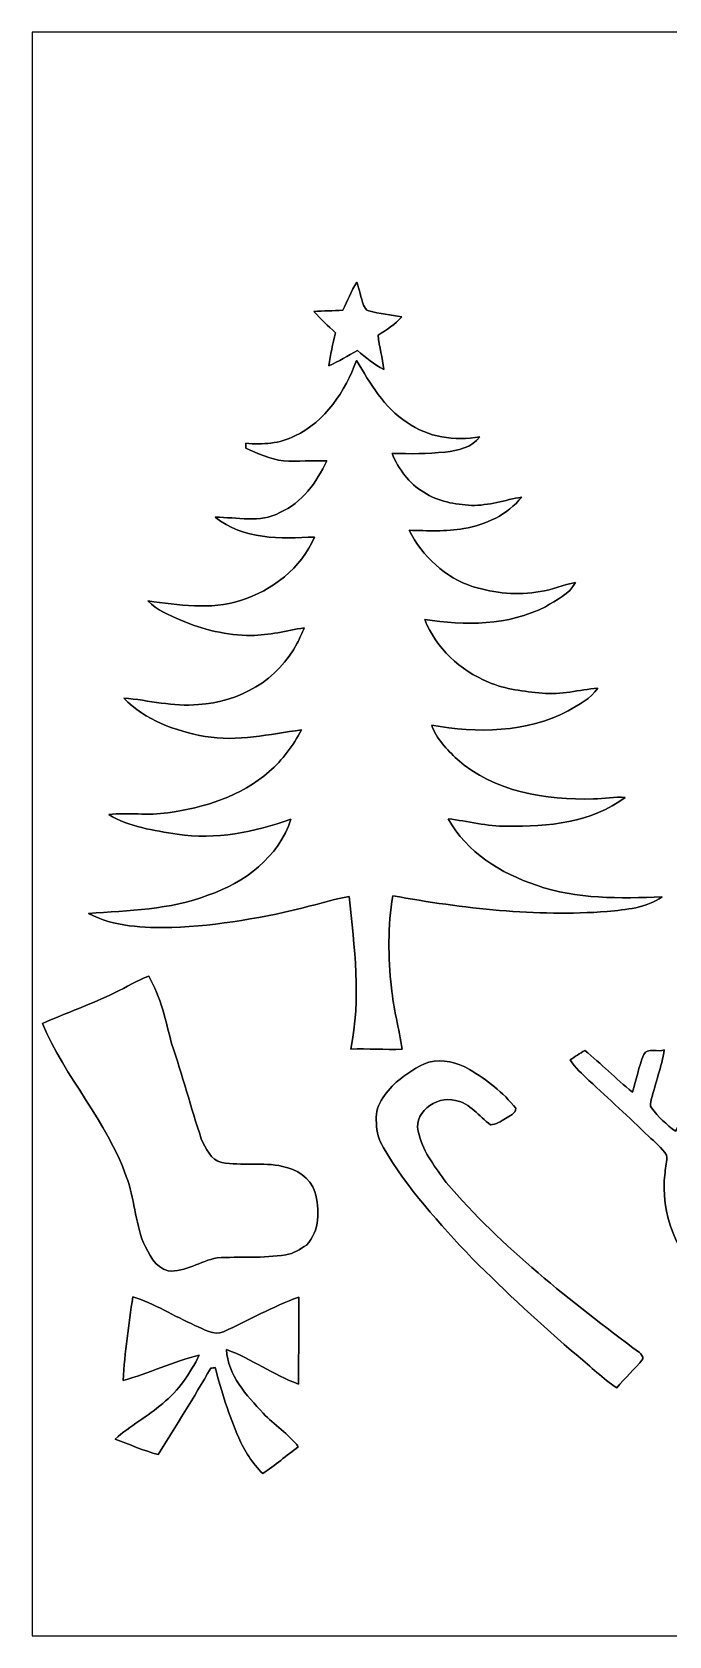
# Model space of a CAD drawing. Header units: centimetres. Extents: x -16.8 to 16.8, y -16.7 to 16.7.
# Drawn here: x -16.77 to -3.53, y -16.67 to 16.67 of the extents above; entities that cross this region are included whole.
import ezdxf

# ---------------------------------------------------------------- set-up
doc = ezdxf.new("R2010")
doc.units = ezdxf.units.CM
doc.header["$MEASUREMENT"] = 0
doc.layers.add('Layer 1', color=7, linetype='Continuous')

msp = doc.modelspace()

# ---------------------------------------------------------------- linework, layer by layer
at = {"layer": 'Layer 1', "color": 7}
for points, knots in [([(-16.77458, 16.66875), (-16.77458, 16.66875), (16.77458, 16.66875), (16.77458, 16.66875), (16.77458, 16.66875), (16.77458, 16.66875), (16.77458, -16.66875), (16.77458, -16.66875), (16.77458, -16.66875), (16.77458, -16.66875), (-16.77458, -16.66875), (-16.77458, -16.66875), (-16.77458, -16.66875), (-16.77458, -16.66875), (-16.77458, 16.66875), (-16.77458, 16.66875), (-16.77458, 16.66875), (-16.77458, 16.66875), (-16.77458, 16.66875), (-16.77458, 16.66875)], [0, 0, 0, 0, 0.16666667, 0.16666667, 0.16666667, 0.16666667, 0.33333333, 0.33333333, 0.33333333, 0.33333333, 0.5, 0.5, 0.5, 0.5, 0.66666667, 0.66666667, 0.66666667, 0.66666667, 1, 1, 1, 1]), ([(-10.0203, 11.46951), (-10.13848, 11.28607), (-10.21574, 11.0811), (-10.3124, 10.88602), (-10.3124, 10.88602), (-10.51348, 10.87931), (-10.71457, 10.87085), (-10.9153, 10.86062), (-10.9153, 10.86062), (-10.7756, 10.70257), (-10.61826, 10.56181), (-10.46586, 10.41647), (-10.46586, 10.41647), (-10.51948, 10.18999), (-10.57134, 9.9628), (-10.60344, 9.73208), (-10.60344, 9.73208), (-10.39742, 9.82274), (-10.20692, 9.94269), (-10.00831, 10.04782), (-10.00831, 10.04782), (-9.83262, 9.90917), (-9.66505, 9.75254), (-9.45903, 9.65835), (-9.45903, 9.65835), (-9.48408, 9.89647), (-9.5564, 10.12684), (-9.57933, 10.36567), (-9.57933, 10.36567), (-9.40506, 10.47926), (-9.21949, 10.58721), (-9.0865, 10.7509), (-9.0865, 10.7509), (-9.31545, 10.79006), (-9.54723, 10.81652), (-9.77265, 10.87402), (-9.77265, 10.87402), (-9.83121, 10.88637), (-9.86296, 10.94352), (-9.8806, 10.99538), (-9.8806, 10.99538), (-9.93387, 11.15131), (-9.96879, 11.31288), (-10.0203, 11.46951), (-10.0203, 11.46951), (-10.0203, 11.46951), (-10.0203, 11.46951), (-10.0203, 11.46951)], [0, 0, 0, 0, 0.07692308, 0.07692308, 0.07692308, 0.07692308, 0.15384615, 0.15384615, 0.15384615, 0.15384615, 0.23076923, 0.23076923, 0.23076923, 0.23076923, 0.30769231, 0.30769231, 0.30769231, 0.30769231, 0.38461538, 0.38461538, 0.38461538, 0.38461538, 0.46153846, 0.46153846, 0.46153846, 0.46153846, 0.53846154, 0.53846154, 0.53846154, 0.53846154, 0.61538462, 0.61538462, 0.61538462, 0.61538462, 0.69230769, 0.69230769, 0.69230769, 0.69230769, 0.76923077, 0.76923077, 0.76923077, 0.76923077, 0.84615385, 0.84615385, 0.84615385, 0.84615385, 1, 1, 1, 1]), ([(-10.0263, 9.84074), (-10.2683, 9.20186), (-10.67188, 8.57567), (-11.30759, 8.27476), (-11.30759, 8.27476), (-11.62121, 8.11459), (-11.98386, 8.09025), (-12.32923, 8.12165), (-12.32923, 8.12165), (-12.32958, 8.09696), (-12.33064, 8.04757), (-12.33135, 8.02287), (-12.33135, 8.02287), (-12.08017, 7.90928), (-11.82582, 7.78686), (-11.54783, 7.75794), (-11.54783, 7.75794), (-11.24656, 7.73359), (-10.94458, 7.77169), (-10.64331, 7.7537), (-10.64331, 7.7537), (-10.85779, 7.31449), (-11.15871, 6.88305), (-11.62156, 6.68161), (-11.62156, 6.68161), (-12.03713, 6.45442), (-12.51585, 6.58671), (-12.96423, 6.5853), (-12.96423, 6.5853), (-12.38885, 6.11223), (-11.60074, 6.13798), (-10.90048, 6.17291), (-10.90048, 6.17291), (-11.17212, 5.52309), (-11.77749, 5.05989), (-12.43894, 4.85493), (-12.43894, 4.85493), (-13.06442, 4.6482), (-13.72764, 4.76709), (-14.36511, 4.84364), (-14.36511, 4.84364), (-14.17673, 4.6542), (-13.92343, 4.55366), (-13.68425, 4.44571), (-13.68425, 4.44571), (-13.22423, 4.2418), (-12.72293, 4.13314), (-12.21987, 4.12433), (-12.21987, 4.12433), (-11.84593, 4.13173), (-11.48221, 4.22381), (-11.11603, 4.28696), (-11.11603, 4.28696), (-11.16013, 4.17795), (-11.20634, 4.06894), (-11.26349, 3.96558), (-11.26349, 3.96558), (-11.64202, 3.20358), (-12.48093, 2.7365), (-13.3163, 2.69205), (-13.3163, 2.69205), (-13.83736, 2.63666), (-14.34818, 2.78165), (-14.86394, 2.82575), (-14.86394, 2.82575), (-14.42614, 2.35903), (-13.79079, 2.14066), (-13.1766, 2.02777), (-13.1766, 2.02777), (-12.50562, 1.91241), (-11.83569, 2.07574), (-11.17283, 2.16394), (-11.17283, 2.16394), (-11.34498, 1.83938), (-11.56335, 1.53564), (-11.84522, 1.29787), (-11.84522, 1.29787), (-12.42695, 0.78176), (-13.19742, 0.5461), (-13.95377, 0.44203), (-13.95377, 0.44203), (-14.36017, 0.37853), (-14.77222, 0.44873), (-15.17932, 0.40569), (-15.17932, 0.40569), (-14.75458, 0.14217), (-14.24305, 0.07549), (-13.75763, -0.00282), (-13.75763, -0.00282), (-12.95576, -0.12876), (-12.14438, 0.03704), (-11.39014, 0.30798), (-11.39014, 0.30798), (-11.64237, -0.48048), (-12.35886, -1.01494), (-13.11734, -1.27247), (-13.11734, -1.27247), (-13.90862, -1.57656), (-14.76587, -1.59138), (-15.59983, -1.65171), (-15.59983, -1.65171), (-15.07455, -1.93569), (-14.45331, -1.94769), (-13.86981, -1.94451), (-13.86981, -1.94451), (-12.89685, -1.90535), (-11.932, -1.73919), (-10.99009, -1.49578), (-10.99009, -1.49578), (-10.72021, -1.43016), (-10.45492, -1.34444), (-10.18117, -1.29822), (-10.18117, -1.29822), (-10.07039, -2.34774), (-9.92681, -3.42583), (-10.1473, -4.47111), (-10.1473, -4.47111), (-9.79099, -4.46017), (-9.43434, -4.48451), (-9.07803, -4.47534), (-9.07803, -4.47534), (-9.14329, -4.04671), (-9.25865, -3.62691), (-9.30028, -3.19476), (-9.30028, -3.19476), (-9.37472, -2.55976), (-9.37507, -1.91523), (-9.27488, -1.28341), (-9.27488, -1.28341), (-7.80521, -1.54869), (-6.30802, -1.71803), (-4.81365, -1.61184), (-4.81365, -1.61184), (-4.42207, -1.56457), (-4.0005, -1.54728), (-3.66959, -1.30351), (-3.66959, -1.30351), (-4.54695, -1.34408), (-5.44689, -1.35678), (-6.28791, -1.06574), (-6.28791, -1.06574), (-7.02239, -0.82233), (-7.73748, -0.37924), (-8.11883, 0.31538), (-8.11883, 0.31538), (-7.71137, 0.26811), (-7.31132, 0.15416), (-6.89751, 0.16157), (-6.89751, 0.16157), (-6.05508, 0.14993), (-5.13256, 0.23636), (-4.43865, 0.762), (-4.43865, 0.762), (-4.65914, 0.78493), (-4.8768, 0.72566), (-5.09729, 0.72954), (-5.09729, 0.72954), (-6.09141, 0.69603), (-7.16351, 0.87912), (-7.93538, 1.55363), (-7.93538, 1.55363), (-8.14458, 1.7586), (-8.36965, 1.97661), (-8.4642, 2.26166), (-8.4642, 2.26166), (-7.52016, 2.09409), (-6.49252, 2.10044), (-5.62786, 2.56081), (-5.62786, 2.56081), (-5.40879, 2.69381), (-5.15161, 2.80705), (-5.01121, 3.03283), (-5.01121, 3.03283), (-5.39715, 2.99932), (-5.77815, 2.88184), (-6.16761, 2.9277), (-6.16761, 2.9277), (-6.54509, 2.96545), (-6.93349, 3.00284), (-7.28416, 3.15842), (-7.28416, 3.15842), (-7.87435, 3.39619), (-8.37389, 3.86221), (-8.60989, 4.45841), (-8.60989, 4.45841), (-7.77275, 4.32611), (-6.86929, 4.32682), (-6.09918, 4.72511), (-6.09918, 4.72511), (-5.87058, 4.86057), (-5.60493, 4.98193), (-5.47405, 5.22817), (-5.47405, 5.22817), (-5.72311, 5.18089), (-5.95665, 5.07259), (-6.20924, 5.04014), (-6.20924, 5.04014), (-6.67138, 4.953), (-7.15222, 5.00521), (-7.59989, 5.14032), (-7.59989, 5.14032), (-8.18339, 5.328), (-8.65505, 5.77215), (-8.93163, 6.31225), (-8.93163, 6.31225), (-8.55274, 6.30661), (-8.16892, 6.28121), (-7.79357, 6.35071), (-7.79357, 6.35071), (-7.3346, 6.42056), (-6.89081, 6.64139), (-6.5913, 7.00158), (-6.5913, 7.00158), (-6.93984, 6.94584), (-7.27886, 6.82131), (-7.63623, 6.83119), (-7.63623, 6.83119), (-7.98019, 6.84812), (-8.33684, 6.90986), (-8.6293, 7.10247), (-8.6293, 7.10247), (-8.93586, 7.28557), (-9.15388, 7.58543), (-9.28864, 7.91175), (-9.28864, 7.91175), (-8.91928, 7.8994), (-8.54992, 7.90257), (-8.18198, 7.93997), (-8.18198, 7.93997), (-7.92021, 7.97419), (-7.6267, 8.02499), (-7.46513, 8.25641), (-7.46513, 8.25641), (-7.9823, 8.16292), (-8.54428, 8.24371), (-8.97643, 8.55592), (-8.97643, 8.55592), (-9.45656, 8.86037), (-9.74161, 9.3666), (-10.0263, 9.84074), (-10.0263, 9.84074), (-10.0263, 9.84074), (-10.0263, 9.84074), (-10.0263, 9.84074)], [0, 0, 0, 0, 0.01612903, 0.01612903, 0.01612903, 0.01612903, 0.03225806, 0.03225806, 0.03225806, 0.03225806, 0.0483871, 0.0483871, 0.0483871, 0.0483871, 0.06451613, 0.06451613, 0.06451613, 0.06451613, 0.08064516, 0.08064516, 0.08064516, 0.08064516, 0.09677419, 0.09677419, 0.09677419, 0.09677419, 0.11290323, 0.11290323, 0.11290323, 0.11290323, 0.12903226, 0.12903226, 0.12903226, 0.12903226, 0.14516129, 0.14516129, 0.14516129, 0.14516129, 0.16129032, 0.16129032, 0.16129032, 0.16129032, 0.17741935, 0.17741935, 0.17741935, 0.17741935, 0.19354839, 0.19354839, 0.19354839, 0.19354839, 0.20967742, 0.20967742, 0.20967742, 0.20967742, 0.22580645, 0.22580645, 0.22580645, 0.22580645, 0.24193548, 0.24193548, 0.24193548, 0.24193548, 0.25806452, 0.25806452, 0.25806452, 0.25806452, 0.27419355, 0.27419355, 0.27419355, 0.27419355, 0.29032258, 0.29032258, 0.29032258, 0.29032258, 0.30645161, 0.30645161, 0.30645161, 0.30645161, 0.32258065, 0.32258065, 0.32258065, 0.32258065, 0.33870968, 0.33870968, 0.33870968, 0.33870968, 0.35483871, 0.35483871, 0.35483871, 0.35483871, 0.37096774, 0.37096774, 0.37096774, 0.37096774, 0.38709677, 0.38709677, 0.38709677, 0.38709677, 0.40322581, 0.40322581, 0.40322581, 0.40322581, 0.41935484, 0.41935484, 0.41935484, 0.41935484, 0.43548387, 0.43548387, 0.43548387, 0.43548387, 0.4516129, 0.4516129, 0.4516129, 0.4516129, 0.46774194, 0.46774194, 0.46774194, 0.46774194, 0.48387097, 0.48387097, 0.48387097, 0.48387097, 0.5, 0.5, 0.5, 0.5, 0.51612903, 0.51612903, 0.51612903, 0.51612903, 0.53225806, 0.53225806, 0.53225806, 0.53225806, 0.5483871, 0.5483871, 0.5483871, 0.5483871, 0.56451613, 0.56451613, 0.56451613, 0.56451613, 0.58064516, 0.58064516, 0.58064516, 0.58064516, 0.59677419, 0.59677419, 0.59677419, 0.59677419, 0.61290323, 0.61290323, 0.61290323, 0.61290323, 0.62903226, 0.62903226, 0.62903226, 0.62903226, 0.64516129, 0.64516129, 0.64516129, 0.64516129, 0.66129032, 0.66129032, 0.66129032, 0.66129032, 0.67741935, 0.67741935, 0.67741935, 0.67741935, 0.69354839, 0.69354839, 0.69354839, 0.69354839, 0.70967742, 0.70967742, 0.70967742, 0.70967742, 0.72580645, 0.72580645, 0.72580645, 0.72580645, 0.74193548, 0.74193548, 0.74193548, 0.74193548, 0.75806452, 0.75806452, 0.75806452, 0.75806452, 0.77419355, 0.77419355, 0.77419355, 0.77419355, 0.79032258, 0.79032258, 0.79032258, 0.79032258, 0.80645161, 0.80645161, 0.80645161, 0.80645161, 0.82258065, 0.82258065, 0.82258065, 0.82258065, 0.83870968, 0.83870968, 0.83870968, 0.83870968, 0.85483871, 0.85483871, 0.85483871, 0.85483871, 0.87096774, 0.87096774, 0.87096774, 0.87096774, 0.88709677, 0.88709677, 0.88709677, 0.88709677, 0.90322581, 0.90322581, 0.90322581, 0.90322581, 0.91935484, 0.91935484, 0.91935484, 0.91935484, 0.93548387, 0.93548387, 0.93548387, 0.93548387, 0.9516129, 0.9516129, 0.9516129, 0.9516129, 0.96774194, 0.96774194, 0.96774194, 0.96774194, 1, 1, 1, 1]), ([(-0.93804, 0.51964), (-1.28446, -0.12171), (-1.60655, -0.77893), (-1.90535, -1.44392), (-1.90535, -1.44392), (-1.8348, -1.46403), (-1.76389, -1.48484), (-1.69369, -1.50707), (-1.69369, -1.50707), (-1.94522, -1.72826), (-2.21721, -1.94098), (-2.37949, -2.2419), (-2.37949, -2.2419), (-2.63843, -2.68111), (-2.61056, -3.23638), (-2.42923, -3.69888), (-2.42923, -3.69888), (-2.24755, -4.11621), (-1.8609, -4.36492), (-1.5053, -4.61716), (-1.5053, -4.61716), (-1.81116, -4.72228), (-2.11279, -4.84364), (-2.38054, -5.0292), (-2.38054, -5.0292), (-2.8261, -5.3026), (-3.13866, -5.73511), (-3.39619, -6.17996), (-3.39619, -6.17996), (-3.58069, -6.03885), (-3.75356, -5.87904), (-3.89431, -5.69419), (-3.89431, -5.69419), (-3.93806, -5.64515), (-3.91019, -5.57777), (-3.90031, -5.52203), (-3.90031, -5.52203), (-3.80753, -5.17737), (-3.68653, -4.83905), (-3.62691, -4.48592), (-3.62691, -4.48592), (-3.74791, -4.5466), (-3.9818, -4.4256), (-4.05306, -4.5847), (-4.05306, -4.5847), (-4.16278, -4.83341), (-4.20441, -5.10611), (-4.29154, -5.36328), (-4.29154, -5.36328), (-4.63338, -5.08847), (-4.94136, -4.77555), (-5.28073, -4.49792), (-5.28073, -4.49792), (-5.38339, -4.56389), (-5.4864, -4.62844), (-5.588, -4.69583), (-5.588, -4.69583), (-5.4804, -4.85846), (-5.33506, -4.99004), (-5.19324, -5.12233), (-5.19324, -5.12233), (-4.77626, -5.50474), (-4.3628, -5.89068), (-3.95358, -6.28156), (-3.95358, -6.28156), (-3.82411, -6.4068), (-3.67594, -6.51969), (-3.5814, -6.67526), (-3.5814, -6.67526), (-3.55988, -6.79591), (-3.60856, -6.91833), (-3.60998, -7.03933), (-3.60998, -7.03933), (-3.72957, -7.89623), (-3.35174, -8.77711), (-2.71039, -9.34297), (-2.71039, -9.34297), (-2.02741, -9.95539), (-1.06574, -10.24361), (-0.15804, -10.11379), (-0.15804, -10.11379), (1.00259, -9.9889), (2.09091, -9.14647), (2.39818, -8.00347), (2.39818, -8.00347), (2.52448, -7.59777), (2.41476, -7.16668), (2.49555, -6.75852), (2.49555, -6.75852), (2.67123, -6.51298), (2.9023, -6.31119), (3.11997, -6.10306), (3.11997, -6.10306), (3.49356, -6.1849), (3.85269, -6.31719), (4.22099, -6.41914), (4.22099, -6.41914), (4.23369, -6.28086), (4.24639, -6.14292), (4.25944, -6.00534), (4.25944, -6.00534), (3.98709, -5.88257), (3.69323, -5.81942), (3.41136, -5.72382), (3.41136, -5.72382), (3.66642, -5.36434), (3.97933, -5.04966), (4.25027, -4.70253), (4.25027, -4.70253), (4.18324, -4.59705), (4.1148, -4.49086), (4.04848, -4.38714), (4.04848, -4.38714), (3.86927, -4.51661), (3.73133, -4.69194), (3.58634, -4.85669), (3.58634, -4.85669), (3.17606, -5.34423), (2.73967, -5.80919), (2.32304, -6.29144), (2.32304, -6.29144), (2.11914, -6.0392), (2.00801, -5.72347), (1.772, -5.49522), (1.772, -5.49522), (1.36066, -5.02497), (0.7874, -4.75227), (0.20673, -4.55683), (0.20673, -4.55683), (0.52599, -4.32541), (0.85725, -4.06859), (1.01424, -3.69394), (1.01424, -3.69394), (1.27847, -3.16548), (1.19274, -2.49132), (0.8188, -2.03694), (0.8188, -2.03694), (0.71155, -1.87537), (0.54222, -1.74484), (0.49671, -1.54905), (0.49671, -1.54905), (0.37077, -0.96732), (0.29739, -0.375), (0.16369, 0.20496), (0.16369, 0.20496), (0.14676, 0.28822), (0.06456, 0.32773), (-0.01023, 0.34396), (-0.01023, 0.34396), (-0.31679, 0.41734), (-0.62865, 0.46284), (-0.93804, 0.51964), (-0.93804, 0.51964), (-0.93804, 0.51964), (-0.93804, 0.51964), (-0.93804, 0.51964)], [0, 0, 0, 0, 0.025, 0.025, 0.025, 0.025, 0.05, 0.05, 0.05, 0.05, 0.075, 0.075, 0.075, 0.075, 0.1, 0.1, 0.1, 0.1, 0.125, 0.125, 0.125, 0.125, 0.15, 0.15, 0.15, 0.15, 0.175, 0.175, 0.175, 0.175, 0.2, 0.2, 0.2, 0.2, 0.225, 0.225, 0.225, 0.225, 0.25, 0.25, 0.25, 0.25, 0.275, 0.275, 0.275, 0.275, 0.3, 0.3, 0.3, 0.3, 0.325, 0.325, 0.325, 0.325, 0.35, 0.35, 0.35, 0.35, 0.375, 0.375, 0.375, 0.375, 0.4, 0.4, 0.4, 0.4, 0.425, 0.425, 0.425, 0.425, 0.45, 0.45, 0.45, 0.45, 0.475, 0.475, 0.475, 0.475, 0.5, 0.5, 0.5, 0.5, 0.525, 0.525, 0.525, 0.525, 0.55, 0.55, 0.55, 0.55, 0.575, 0.575, 0.575, 0.575, 0.6, 0.6, 0.6, 0.6, 0.625, 0.625, 0.625, 0.625, 0.65, 0.65, 0.65, 0.65, 0.675, 0.675, 0.675, 0.675, 0.7, 0.7, 0.7, 0.7, 0.725, 0.725, 0.725, 0.725, 0.75, 0.75, 0.75, 0.75, 0.775, 0.775, 0.775, 0.775, 0.8, 0.8, 0.8, 0.8, 0.825, 0.825, 0.825, 0.825, 0.85, 0.85, 0.85, 0.85, 0.875, 0.875, 0.875, 0.875, 0.9, 0.9, 0.9, 0.9, 0.925, 0.925, 0.925, 0.925, 0.95, 0.95, 0.95, 0.95, 1, 1, 1, 1]), ([(-15.04809, -3.29494), (-15.53986, -3.53836), (-16.06091, -3.7144), (-16.55974, -3.94159), (-16.55974, -3.94159), (-16.08773, -5.05919), (-15.21919, -5.96794), (-14.8142, -7.11976), (-14.8142, -7.11976), (-14.64839, -7.56567), (-14.63181, -8.05215), (-14.45789, -8.49559), (-14.45789, -8.49559), (-14.34218, -8.72631), (-14.22365, -9.00959), (-13.94742, -9.08085), (-13.94742, -9.08085), (-13.58053, -9.11648), (-13.27644, -8.87166), (-12.92825, -8.81133), (-12.92825, -8.81133), (-12.45235, -8.77888), (-11.97046, -8.82579), (-11.49809, -8.74536), (-11.49809, -8.74536), (-11.33934, -8.72208), (-11.19999, -8.63141), (-11.06981, -8.54428), (-11.06981, -8.54428), (-10.78865, -8.25147), (-10.78936, -7.80344), (-10.89413, -7.43656), (-10.89413, -7.43656), (-10.98903, -7.14234), (-11.27619, -6.96842), (-11.56511, -6.90915), (-11.56511, -6.90915), (-11.98033, -6.81531), (-12.41072, -6.89681), (-12.82841, -6.83119), (-12.82841, -6.83119), (-13.05701, -6.77404), (-13.16814, -6.53627), (-13.25457, -6.33801), (-13.25457, -6.33801), (-13.47117, -5.67972), (-13.6525, -5.0098), (-13.87228, -4.35222), (-13.87228, -4.35222), (-13.99752, -3.87703), (-14.09735, -3.3849), (-14.34959, -2.95663), (-14.34959, -2.95663), (-14.59653, -3.03953), (-14.81279, -3.18735), (-15.04809, -3.29494), (-15.04809, -3.29494), (-15.04809, -3.29494), (-15.04809, -3.29494), (-15.04809, -3.29494)], [0, 0, 0, 0, 0.0625, 0.0625, 0.0625, 0.0625, 0.125, 0.125, 0.125, 0.125, 0.1875, 0.1875, 0.1875, 0.1875, 0.25, 0.25, 0.25, 0.25, 0.3125, 0.3125, 0.3125, 0.3125, 0.375, 0.375, 0.375, 0.375, 0.4375, 0.4375, 0.4375, 0.4375, 0.5, 0.5, 0.5, 0.5, 0.5625, 0.5625, 0.5625, 0.5625, 0.625, 0.625, 0.625, 0.625, 0.6875, 0.6875, 0.6875, 0.6875, 0.75, 0.75, 0.75, 0.75, 0.8125, 0.8125, 0.8125, 0.8125, 0.875, 0.875, 0.875, 0.875, 1, 1, 1, 1]), ([(-8.52346, -4.73957), (-8.77499, -4.82953), (-8.99336, -4.99216), (-9.20044, -5.15761), (-9.20044, -5.15761), (-9.43222, -5.37704), (-9.67211, -5.66949), (-9.61002, -6.0138), (-9.61002, -6.0138), (-9.6139, -6.18878), (-9.56345, -6.36023), (-9.47138, -6.50804), (-9.47138, -6.50804), (-8.97467, -7.36776), (-8.2998, -8.10331), (-7.62282, -8.82227), (-7.62282, -8.82227), (-6.91127, -9.52288), (-6.18808, -10.21292), (-5.42114, -10.85391), (-5.42114, -10.85391), (-5.15161, -11.07087), (-4.90784, -11.3224), (-4.61539, -11.50973), (-4.61539, -11.50973), (-4.44006, -11.30653), (-4.23968, -11.12485), (-4.07635, -10.91177), (-4.07635, -10.91177), (-4.06259, -10.85427), (-4.10704, -10.81299), (-4.14549, -10.77912), (-4.14549, -10.77912), (-5.57318, -9.71127), (-6.99982, -8.60707), (-8.16081, -7.24323), (-8.16081, -7.24323), (-8.37636, -6.93455), (-8.63459, -6.63081), (-8.72314, -6.25651), (-8.72314, -6.25651), (-8.90023, -5.82401), (-8.37177, -5.41831), (-7.97031, -5.53896), (-7.97031, -5.53896), (-7.66551, -5.59364), (-7.47642, -5.86881), (-7.24218, -6.04379), (-7.24218, -6.04379), (-7.12541, -6.04273), (-7.02592, -5.96971), (-6.9282, -5.91573), (-6.9282, -5.91573), (-6.8513, -5.85611), (-6.71513, -5.82083), (-6.71618, -5.70195), (-6.71618, -5.70195), (-6.97689, -5.37069), (-7.31802, -5.10893), (-7.6775, -4.89268), (-7.6775, -4.89268), (-7.93044, -4.74698), (-8.23454, -4.67889), (-8.52346, -4.73957), (-8.52346, -4.73957), (-8.52346, -4.73957), (-8.52346, -4.73957), (-8.52346, -4.73957)], [0, 0, 0, 0, 0.05555556, 0.05555556, 0.05555556, 0.05555556, 0.11111111, 0.11111111, 0.11111111, 0.11111111, 0.16666667, 0.16666667, 0.16666667, 0.16666667, 0.22222222, 0.22222222, 0.22222222, 0.22222222, 0.27777778, 0.27777778, 0.27777778, 0.27777778, 0.33333333, 0.33333333, 0.33333333, 0.33333333, 0.38888889, 0.38888889, 0.38888889, 0.38888889, 0.44444444, 0.44444444, 0.44444444, 0.44444444, 0.5, 0.5, 0.5, 0.5, 0.55555556, 0.55555556, 0.55555556, 0.55555556, 0.61111111, 0.61111111, 0.61111111, 0.61111111, 0.66666667, 0.66666667, 0.66666667, 0.66666667, 0.72222222, 0.72222222, 0.72222222, 0.72222222, 0.77777778, 0.77777778, 0.77777778, 0.77777778, 0.83333333, 0.83333333, 0.83333333, 0.83333333, 0.88888889, 0.88888889, 0.88888889, 0.88888889, 1, 1, 1, 1]), ([(-14.68155, -9.61954), (-14.75881, -10.19669), (-14.84912, -10.77419), (-14.88193, -11.35627), (-14.88193, -11.35627), (-14.34359, -11.21692), (-13.84229, -10.96081), (-13.29972, -10.83522), (-13.29972, -10.83522), (-13.48564, -11.21234), (-13.72694, -11.57111), (-14.05784, -11.8364), (-14.05784, -11.8364), (-14.36723, -12.1091), (-14.73976, -12.29889), (-15.04527, -12.57653), (-15.04527, -12.57653), (-14.74717, -12.68695), (-14.45648, -12.81853), (-14.14886, -12.90108), (-14.14886, -12.90108), (-13.78479, -12.30207), (-13.40661, -11.71116), (-13.05842, -11.10297), (-13.05842, -11.10297), (-13.03514, -11.10051), (-12.98857, -11.09521), (-12.96494, -11.09274), (-12.96494, -11.09274), (-12.83547, -11.58804), (-12.68095, -12.07805), (-12.4774, -12.54831), (-12.4774, -12.54831), (-12.35745, -12.82453), (-12.19059, -13.08135), (-11.97716, -13.29514), (-11.97716, -13.29514), (-11.72528, -13.11557), (-11.48115, -12.92578), (-11.23774, -12.73492), (-11.23774, -12.73492), (-11.44552, -12.46752), (-11.74044, -12.2869), (-11.96763, -12.03784), (-11.96763, -12.03784), (-12.31477, -11.66848), (-12.70706, -11.25185), (-12.73246, -10.71704), (-12.73246, -10.71704), (-12.20929, -10.90189), (-11.75808, -11.24726), (-11.23491, -11.43318), (-11.23491, -11.43318), (-11.22751, -10.83134), (-11.23139, -10.22879), (-11.22821, -9.62695), (-11.22821, -9.62695), (-11.76937, -9.82451), (-12.27526, -10.10426), (-12.79631, -10.34803), (-12.79631, -10.34803), (-13.00092, -10.43093), (-13.20553, -10.2937), (-13.38756, -10.21362), (-13.38756, -10.21362), (-13.82148, -10.02383), (-14.22647, -9.75713), (-14.68155, -9.61954)], [0, 0, 0, 0, 0.05555556, 0.05555556, 0.05555556, 0.05555556, 0.11111111, 0.11111111, 0.11111111, 0.11111111, 0.16666667, 0.16666667, 0.16666667, 0.16666667, 0.22222222, 0.22222222, 0.22222222, 0.22222222, 0.27777778, 0.27777778, 0.27777778, 0.27777778, 0.33333333, 0.33333333, 0.33333333, 0.33333333, 0.38888889, 0.38888889, 0.38888889, 0.38888889, 0.44444444, 0.44444444, 0.44444444, 0.44444444, 0.5, 0.5, 0.5, 0.5, 0.55555556, 0.55555556, 0.55555556, 0.55555556, 0.61111111, 0.61111111, 0.61111111, 0.61111111, 0.66666667, 0.66666667, 0.66666667, 0.66666667, 0.72222222, 0.72222222, 0.72222222, 0.72222222, 0.77777778, 0.77777778, 0.77777778, 0.77777778, 0.83333333, 0.83333333, 0.83333333, 0.83333333, 0.88888889, 0.88888889, 0.88888889, 0.88888889, 1, 1, 1, 1])]:
    msp.add_open_spline(points, degree=3, knots=knots, dxfattribs=at)
at = {"layer": 'Layer 1', "color": 251}
for points, knots in [([(-10.0203, 11.46951), (-9.96879, 11.31288), (-9.93387, 11.15131), (-9.8806, 10.99538), (-9.8806, 10.99538), (-9.86296, 10.94352), (-9.83121, 10.88637), (-9.77265, 10.87402), (-9.77265, 10.87402), (-9.54723, 10.81652), (-9.31545, 10.79006), (-9.0865, 10.7509), (-9.0865, 10.7509), (-9.21949, 10.58721), (-9.40506, 10.47926), (-9.57933, 10.36567), (-9.57933, 10.36567), (-9.5564, 10.12684), (-9.48408, 9.89647), (-9.45903, 9.65835), (-9.45903, 9.65835), (-9.66505, 9.75254), (-9.83262, 9.90917), (-10.00831, 10.04782), (-10.00831, 10.04782), (-10.20692, 9.94269), (-10.39742, 9.82274), (-10.60344, 9.73208), (-10.60344, 9.73208), (-10.57134, 9.9628), (-10.51948, 10.18999), (-10.46586, 10.41647), (-10.46586, 10.41647), (-10.61826, 10.56181), (-10.7756, 10.70257), (-10.9153, 10.86062), (-10.9153, 10.86062), (-10.71457, 10.87085), (-10.51348, 10.87931), (-10.3124, 10.88602), (-10.3124, 10.88602), (-10.21574, 11.0811), (-10.13848, 11.28607), (-10.0203, 11.46951)], [0, 0, 0, 0, 0.08333333, 0.08333333, 0.08333333, 0.08333333, 0.16666667, 0.16666667, 0.16666667, 0.16666667, 0.25, 0.25, 0.25, 0.25, 0.33333333, 0.33333333, 0.33333333, 0.33333333, 0.41666667, 0.41666667, 0.41666667, 0.41666667, 0.5, 0.5, 0.5, 0.5, 0.58333333, 0.58333333, 0.58333333, 0.58333333, 0.66666667, 0.66666667, 0.66666667, 0.66666667, 0.75, 0.75, 0.75, 0.75, 0.83333333, 0.83333333, 0.83333333, 0.83333333, 1, 1, 1, 1]), ([(-10.0263, 9.84074), (-9.74161, 9.3666), (-9.45656, 8.86037), (-8.97643, 8.55592), (-8.97643, 8.55592), (-8.54428, 8.24371), (-7.9823, 8.16292), (-7.46513, 8.25641), (-7.46513, 8.25641), (-7.6267, 8.02499), (-7.92021, 7.97419), (-8.18198, 7.93997), (-8.18198, 7.93997), (-8.54992, 7.90257), (-8.91928, 7.8994), (-9.28864, 7.91175), (-9.28864, 7.91175), (-9.15388, 7.58543), (-8.93586, 7.28557), (-8.6293, 7.10247), (-8.6293, 7.10247), (-8.33684, 6.90986), (-7.98019, 6.84812), (-7.63623, 6.83119), (-7.63623, 6.83119), (-7.27886, 6.82131), (-6.93984, 6.94584), (-6.5913, 7.00158), (-6.5913, 7.00158), (-6.89081, 6.64139), (-7.3346, 6.42056), (-7.79357, 6.35071), (-7.79357, 6.35071), (-8.16892, 6.28121), (-8.55274, 6.30661), (-8.93163, 6.31225), (-8.93163, 6.31225), (-8.65505, 5.77215), (-8.18339, 5.328), (-7.59989, 5.14032), (-7.59989, 5.14032), (-7.15222, 5.00521), (-6.67138, 4.953), (-6.20924, 5.04014), (-6.20924, 5.04014), (-5.95665, 5.07259), (-5.72311, 5.18089), (-5.47405, 5.22817), (-5.47405, 5.22817), (-5.60493, 4.98193), (-5.87058, 4.86057), (-6.09918, 4.72511), (-6.09918, 4.72511), (-6.86929, 4.32682), (-7.77275, 4.32611), (-8.60989, 4.45841), (-8.60989, 4.45841), (-8.37389, 3.86221), (-7.87435, 3.39619), (-7.28416, 3.15842), (-7.28416, 3.15842), (-6.93349, 3.00284), (-6.54509, 2.96545), (-6.16761, 2.9277), (-6.16761, 2.9277), (-5.77815, 2.88184), (-5.39715, 2.99932), (-5.01121, 3.03283), (-5.01121, 3.03283), (-5.15161, 2.80705), (-5.40879, 2.69381), (-5.62786, 2.56081), (-5.62786, 2.56081), (-6.49252, 2.10044), (-7.52016, 2.09409), (-8.4642, 2.26166), (-8.4642, 2.26166), (-8.36965, 1.97661), (-8.14458, 1.7586), (-7.93538, 1.55363), (-7.93538, 1.55363), (-7.16351, 0.87912), (-6.09141, 0.69603), (-5.09729, 0.72954), (-5.09729, 0.72954), (-4.8768, 0.72566), (-4.65914, 0.78493), (-4.43865, 0.762), (-4.43865, 0.762), (-5.13256, 0.23636), (-6.05508, 0.14993), (-6.89751, 0.16157), (-6.89751, 0.16157), (-7.31132, 0.15416), (-7.71137, 0.26811), (-8.11883, 0.31538), (-8.11883, 0.31538), (-7.73748, -0.37924), (-7.02239, -0.82233), (-6.28791, -1.06574), (-6.28791, -1.06574), (-5.44689, -1.35678), (-4.54695, -1.34408), (-3.66959, -1.30351), (-3.66959, -1.30351), (-4.0005, -1.54728), (-4.42207, -1.56457), (-4.81365, -1.61184), (-4.81365, -1.61184), (-6.30802, -1.71803), (-7.80521, -1.54869), (-9.27488, -1.28341), (-9.27488, -1.28341), (-9.37507, -1.91523), (-9.37472, -2.55976), (-9.30028, -3.19476), (-9.30028, -3.19476), (-9.25865, -3.62691), (-9.14329, -4.04671), (-9.07803, -4.47534), (-9.07803, -4.47534), (-9.43434, -4.48451), (-9.79099, -4.46017), (-10.1473, -4.47111), (-10.1473, -4.47111), (-9.92681, -3.42583), (-10.07039, -2.34774), (-10.18117, -1.29822), (-10.18117, -1.29822), (-10.45492, -1.34444), (-10.72021, -1.43016), (-10.99009, -1.49578), (-10.99009, -1.49578), (-11.932, -1.73919), (-12.89685, -1.90535), (-13.86981, -1.94451), (-13.86981, -1.94451), (-14.45331, -1.94769), (-15.07455, -1.93569), (-15.59983, -1.65171), (-15.59983, -1.65171), (-14.76587, -1.59138), (-13.90862, -1.57656), (-13.11734, -1.27247), (-13.11734, -1.27247), (-12.35886, -1.01494), (-11.64237, -0.48048), (-11.39014, 0.30798), (-11.39014, 0.30798), (-12.14438, 0.03704), (-12.95576, -0.12876), (-13.75763, -0.00282), (-13.75763, -0.00282), (-14.24305, 0.07549), (-14.75458, 0.14217), (-15.17932, 0.40569), (-15.17932, 0.40569), (-14.77222, 0.44873), (-14.36017, 0.37853), (-13.95377, 0.44203), (-13.95377, 0.44203), (-13.19742, 0.5461), (-12.42695, 0.78176), (-11.84522, 1.29787), (-11.84522, 1.29787), (-11.56335, 1.53564), (-11.34498, 1.83938), (-11.17283, 2.16394), (-11.17283, 2.16394), (-11.83569, 2.07574), (-12.50562, 1.91241), (-13.1766, 2.02777), (-13.1766, 2.02777), (-13.79079, 2.14066), (-14.42614, 2.35903), (-14.86394, 2.82575), (-14.86394, 2.82575), (-14.34818, 2.78165), (-13.83736, 2.63666), (-13.3163, 2.69205), (-13.3163, 2.69205), (-12.48093, 2.7365), (-11.64202, 3.20358), (-11.26349, 3.96558), (-11.26349, 3.96558), (-11.20634, 4.06894), (-11.16013, 4.17795), (-11.11603, 4.28696), (-11.11603, 4.28696), (-11.48221, 4.22381), (-11.84593, 4.13173), (-12.21987, 4.12433), (-12.21987, 4.12433), (-12.72293, 4.13314), (-13.22423, 4.2418), (-13.68425, 4.44571), (-13.68425, 4.44571), (-13.92343, 4.55366), (-14.17673, 4.6542), (-14.36511, 4.84364), (-14.36511, 4.84364), (-13.72764, 4.76709), (-13.06442, 4.6482), (-12.43894, 4.85493), (-12.43894, 4.85493), (-11.77749, 5.05989), (-11.17212, 5.52309), (-10.90048, 6.17291), (-10.90048, 6.17291), (-11.60074, 6.13798), (-12.38885, 6.11223), (-12.96423, 6.5853), (-12.96423, 6.5853), (-12.51585, 6.58671), (-12.03713, 6.45442), (-11.62156, 6.68161), (-11.62156, 6.68161), (-11.15871, 6.88305), (-10.85779, 7.31449), (-10.64331, 7.7537), (-10.64331, 7.7537), (-10.94458, 7.77169), (-11.24656, 7.73359), (-11.54783, 7.75794), (-11.54783, 7.75794), (-11.82582, 7.78686), (-12.08017, 7.90928), (-12.33135, 8.02287), (-12.33135, 8.02287), (-12.33064, 8.04757), (-12.32958, 8.09696), (-12.32923, 8.12165), (-12.32923, 8.12165), (-11.98386, 8.09025), (-11.62121, 8.11459), (-11.30759, 8.27476), (-11.30759, 8.27476), (-10.67188, 8.57567), (-10.2683, 9.20186), (-10.0263, 9.84074)], [0, 0, 0, 0, 0.01639344, 0.01639344, 0.01639344, 0.01639344, 0.03278689, 0.03278689, 0.03278689, 0.03278689, 0.04918033, 0.04918033, 0.04918033, 0.04918033, 0.06557377, 0.06557377, 0.06557377, 0.06557377, 0.08196721, 0.08196721, 0.08196721, 0.08196721, 0.09836066, 0.09836066, 0.09836066, 0.09836066, 0.1147541, 0.1147541, 0.1147541, 0.1147541, 0.13114754, 0.13114754, 0.13114754, 0.13114754, 0.14754098, 0.14754098, 0.14754098, 0.14754098, 0.16393443, 0.16393443, 0.16393443, 0.16393443, 0.18032787, 0.18032787, 0.18032787, 0.18032787, 0.19672131, 0.19672131, 0.19672131, 0.19672131, 0.21311475, 0.21311475, 0.21311475, 0.21311475, 0.2295082, 0.2295082, 0.2295082, 0.2295082, 0.24590164, 0.24590164, 0.24590164, 0.24590164, 0.26229508, 0.26229508, 0.26229508, 0.26229508, 0.27868852, 0.27868852, 0.27868852, 0.27868852, 0.29508197, 0.29508197, 0.29508197, 0.29508197, 0.31147541, 0.31147541, 0.31147541, 0.31147541, 0.32786885, 0.32786885, 0.32786885, 0.32786885, 0.3442623, 0.3442623, 0.3442623, 0.3442623, 0.36065574, 0.36065574, 0.36065574, 0.36065574, 0.37704918, 0.37704918, 0.37704918, 0.37704918, 0.39344262, 0.39344262, 0.39344262, 0.39344262, 0.40983607, 0.40983607, 0.40983607, 0.40983607, 0.42622951, 0.42622951, 0.42622951, 0.42622951, 0.44262295, 0.44262295, 0.44262295, 0.44262295, 0.45901639, 0.45901639, 0.45901639, 0.45901639, 0.47540984, 0.47540984, 0.47540984, 0.47540984, 0.49180328, 0.49180328, 0.49180328, 0.49180328, 0.50819672, 0.50819672, 0.50819672, 0.50819672, 0.52459016, 0.52459016, 0.52459016, 0.52459016, 0.54098361, 0.54098361, 0.54098361, 0.54098361, 0.55737705, 0.55737705, 0.55737705, 0.55737705, 0.57377049, 0.57377049, 0.57377049, 0.57377049, 0.59016393, 0.59016393, 0.59016393, 0.59016393, 0.60655738, 0.60655738, 0.60655738, 0.60655738, 0.62295082, 0.62295082, 0.62295082, 0.62295082, 0.63934426, 0.63934426, 0.63934426, 0.63934426, 0.6557377, 0.6557377, 0.6557377, 0.6557377, 0.67213115, 0.67213115, 0.67213115, 0.67213115, 0.68852459, 0.68852459, 0.68852459, 0.68852459, 0.70491803, 0.70491803, 0.70491803, 0.70491803, 0.72131148, 0.72131148, 0.72131148, 0.72131148, 0.73770492, 0.73770492, 0.73770492, 0.73770492, 0.75409836, 0.75409836, 0.75409836, 0.75409836, 0.7704918, 0.7704918, 0.7704918, 0.7704918, 0.78688525, 0.78688525, 0.78688525, 0.78688525, 0.80327869, 0.80327869, 0.80327869, 0.80327869, 0.81967213, 0.81967213, 0.81967213, 0.81967213, 0.83606557, 0.83606557, 0.83606557, 0.83606557, 0.85245902, 0.85245902, 0.85245902, 0.85245902, 0.86885246, 0.86885246, 0.86885246, 0.86885246, 0.8852459, 0.8852459, 0.8852459, 0.8852459, 0.90163934, 0.90163934, 0.90163934, 0.90163934, 0.91803279, 0.91803279, 0.91803279, 0.91803279, 0.93442623, 0.93442623, 0.93442623, 0.93442623, 0.95081967, 0.95081967, 0.95081967, 0.95081967, 0.96721311, 0.96721311, 0.96721311, 0.96721311, 1, 1, 1, 1]), ([(-0.93804, 0.51964), (-0.62865, 0.46284), (-0.31679, 0.41734), (-0.01023, 0.34396), (-0.01023, 0.34396), (0.06456, 0.32773), (0.14676, 0.28822), (0.16369, 0.20496), (0.16369, 0.20496), (0.29739, -0.375), (0.37077, -0.96732), (0.49671, -1.54905), (0.49671, -1.54905), (0.54222, -1.74484), (0.71155, -1.87537), (0.8188, -2.03694), (0.8188, -2.03694), (1.19274, -2.49132), (1.27847, -3.16548), (1.01424, -3.69394), (1.01424, -3.69394), (0.85725, -4.06859), (0.52599, -4.32541), (0.20673, -4.55683), (0.20673, -4.55683), (0.7874, -4.75227), (1.36066, -5.02497), (1.772, -5.49522), (1.772, -5.49522), (2.00801, -5.72347), (2.11914, -6.0392), (2.32304, -6.29144), (2.32304, -6.29144), (2.73967, -5.80919), (3.17606, -5.34423), (3.58634, -4.85669), (3.58634, -4.85669), (3.73133, -4.69194), (3.86927, -4.51661), (4.04848, -4.38714), (4.04848, -4.38714), (4.1148, -4.49086), (4.18324, -4.59705), (4.25027, -4.70253), (4.25027, -4.70253), (3.97933, -5.04966), (3.66642, -5.36434), (3.41136, -5.72382), (3.41136, -5.72382), (3.69323, -5.81942), (3.98709, -5.88257), (4.25944, -6.00534), (4.25944, -6.00534), (4.24639, -6.14292), (4.23369, -6.28086), (4.22099, -6.41914), (4.22099, -6.41914), (3.85269, -6.31719), (3.49356, -6.1849), (3.11997, -6.10306), (3.11997, -6.10306), (2.9023, -6.31119), (2.67123, -6.51298), (2.49555, -6.75852), (2.49555, -6.75852), (2.41476, -7.16668), (2.52448, -7.59777), (2.39818, -8.00347), (2.39818, -8.00347), (2.09091, -9.14647), (1.00259, -9.9889), (-0.15804, -10.11379), (-0.15804, -10.11379), (-1.06574, -10.24361), (-2.02741, -9.95539), (-2.71039, -9.34297), (-2.71039, -9.34297), (-3.35174, -8.77711), (-3.72957, -7.89623), (-3.60998, -7.03933), (-3.60998, -7.03933), (-3.60856, -6.91833), (-3.55988, -6.79591), (-3.5814, -6.67526), (-3.5814, -6.67526), (-3.67594, -6.51969), (-3.82411, -6.4068), (-3.95358, -6.28156), (-3.95358, -6.28156), (-4.3628, -5.89068), (-4.77626, -5.50474), (-5.19324, -5.12233), (-5.19324, -5.12233), (-5.33506, -4.99004), (-5.4804, -4.85846), (-5.588, -4.69583), (-5.588, -4.69583), (-5.4864, -4.62844), (-5.38339, -4.56389), (-5.28073, -4.49792), (-5.28073, -4.49792), (-4.94136, -4.77555), (-4.63338, -5.08847), (-4.29154, -5.36328), (-4.29154, -5.36328), (-4.20441, -5.10611), (-4.16278, -4.83341), (-4.05306, -4.5847), (-4.05306, -4.5847), (-3.9818, -4.4256), (-3.74791, -4.5466), (-3.62691, -4.48592), (-3.62691, -4.48592), (-3.68653, -4.83905), (-3.80753, -5.17737), (-3.90031, -5.52203), (-3.90031, -5.52203), (-3.91019, -5.57777), (-3.93806, -5.64515), (-3.89431, -5.69419), (-3.89431, -5.69419), (-3.75356, -5.87904), (-3.58069, -6.03885), (-3.39619, -6.17996), (-3.39619, -6.17996), (-3.13866, -5.73511), (-2.8261, -5.3026), (-2.38054, -5.0292), (-2.38054, -5.0292), (-2.11279, -4.84364), (-1.81116, -4.72228), (-1.5053, -4.61716), (-1.5053, -4.61716), (-1.8609, -4.36492), (-2.24755, -4.11621), (-2.42923, -3.69888), (-2.42923, -3.69888), (-2.61056, -3.23638), (-2.63843, -2.68111), (-2.37949, -2.2419), (-2.37949, -2.2419), (-2.21721, -1.94098), (-1.94522, -1.72826), (-1.69369, -1.50707), (-1.69369, -1.50707), (-1.76389, -1.48484), (-1.8348, -1.46403), (-1.90535, -1.44392), (-1.90535, -1.44392), (-1.60655, -0.77893), (-1.28446, -0.12171), (-0.93804, 0.51964)], [0, 0, 0, 0, 0.02564103, 0.02564103, 0.02564103, 0.02564103, 0.05128205, 0.05128205, 0.05128205, 0.05128205, 0.07692308, 0.07692308, 0.07692308, 0.07692308, 0.1025641, 0.1025641, 0.1025641, 0.1025641, 0.12820513, 0.12820513, 0.12820513, 0.12820513, 0.15384615, 0.15384615, 0.15384615, 0.15384615, 0.17948718, 0.17948718, 0.17948718, 0.17948718, 0.20512821, 0.20512821, 0.20512821, 0.20512821, 0.23076923, 0.23076923, 0.23076923, 0.23076923, 0.25641026, 0.25641026, 0.25641026, 0.25641026, 0.28205128, 0.28205128, 0.28205128, 0.28205128, 0.30769231, 0.30769231, 0.30769231, 0.30769231, 0.33333333, 0.33333333, 0.33333333, 0.33333333, 0.35897436, 0.35897436, 0.35897436, 0.35897436, 0.38461538, 0.38461538, 0.38461538, 0.38461538, 0.41025641, 0.41025641, 0.41025641, 0.41025641, 0.43589744, 0.43589744, 0.43589744, 0.43589744, 0.46153846, 0.46153846, 0.46153846, 0.46153846, 0.48717949, 0.48717949, 0.48717949, 0.48717949, 0.51282051, 0.51282051, 0.51282051, 0.51282051, 0.53846154, 0.53846154, 0.53846154, 0.53846154, 0.56410256, 0.56410256, 0.56410256, 0.56410256, 0.58974359, 0.58974359, 0.58974359, 0.58974359, 0.61538462, 0.61538462, 0.61538462, 0.61538462, 0.64102564, 0.64102564, 0.64102564, 0.64102564, 0.66666667, 0.66666667, 0.66666667, 0.66666667, 0.69230769, 0.69230769, 0.69230769, 0.69230769, 0.71794872, 0.71794872, 0.71794872, 0.71794872, 0.74358974, 0.74358974, 0.74358974, 0.74358974, 0.76923077, 0.76923077, 0.76923077, 0.76923077, 0.79487179, 0.79487179, 0.79487179, 0.79487179, 0.82051282, 0.82051282, 0.82051282, 0.82051282, 0.84615385, 0.84615385, 0.84615385, 0.84615385, 0.87179487, 0.87179487, 0.87179487, 0.87179487, 0.8974359, 0.8974359, 0.8974359, 0.8974359, 0.92307692, 0.92307692, 0.92307692, 0.92307692, 0.94871795, 0.94871795, 0.94871795, 0.94871795, 1, 1, 1, 1]), ([(-15.04809, -3.29494), (-14.81279, -3.18735), (-14.59653, -3.03953), (-14.34959, -2.95663), (-14.34959, -2.95663), (-14.09735, -3.3849), (-13.99752, -3.87703), (-13.87228, -4.35222), (-13.87228, -4.35222), (-13.6525, -5.0098), (-13.47117, -5.67972), (-13.25457, -6.33801), (-13.25457, -6.33801), (-13.16814, -6.53627), (-13.05701, -6.77404), (-12.82841, -6.83119), (-12.82841, -6.83119), (-12.41072, -6.89681), (-11.98033, -6.81531), (-11.56511, -6.90915), (-11.56511, -6.90915), (-11.27619, -6.96842), (-10.98903, -7.14234), (-10.89413, -7.43656), (-10.89413, -7.43656), (-10.78936, -7.80344), (-10.78865, -8.25147), (-11.06981, -8.54428), (-11.06981, -8.54428), (-11.19999, -8.63141), (-11.33934, -8.72208), (-11.49809, -8.74536), (-11.49809, -8.74536), (-11.97046, -8.82579), (-12.45235, -8.77888), (-12.92825, -8.81133), (-12.92825, -8.81133), (-13.27644, -8.87166), (-13.58053, -9.11648), (-13.94742, -9.08085), (-13.94742, -9.08085), (-14.22365, -9.00959), (-14.34218, -8.72631), (-14.45789, -8.49559), (-14.45789, -8.49559), (-14.63181, -8.05215), (-14.64839, -7.56567), (-14.8142, -7.11976), (-14.8142, -7.11976), (-15.21919, -5.96794), (-16.08773, -5.05919), (-16.55974, -3.94159), (-16.55974, -3.94159), (-16.06091, -3.7144), (-15.53986, -3.53836), (-15.04809, -3.29494)], [0, 0, 0, 0, 0.06666667, 0.06666667, 0.06666667, 0.06666667, 0.13333333, 0.13333333, 0.13333333, 0.13333333, 0.2, 0.2, 0.2, 0.2, 0.26666667, 0.26666667, 0.26666667, 0.26666667, 0.33333333, 0.33333333, 0.33333333, 0.33333333, 0.4, 0.4, 0.4, 0.4, 0.46666667, 0.46666667, 0.46666667, 0.46666667, 0.53333333, 0.53333333, 0.53333333, 0.53333333, 0.6, 0.6, 0.6, 0.6, 0.66666667, 0.66666667, 0.66666667, 0.66666667, 0.73333333, 0.73333333, 0.73333333, 0.73333333, 0.8, 0.8, 0.8, 0.8, 0.86666667, 0.86666667, 0.86666667, 0.86666667, 1, 1, 1, 1]), ([(-8.52346, -4.73957), (-8.23454, -4.67889), (-7.93044, -4.74698), (-7.6775, -4.89268), (-7.6775, -4.89268), (-7.31802, -5.10893), (-6.97689, -5.37069), (-6.71618, -5.70195), (-6.71618, -5.70195), (-6.71513, -5.82083), (-6.8513, -5.85611), (-6.9282, -5.91573), (-6.9282, -5.91573), (-7.02592, -5.96971), (-7.12541, -6.04273), (-7.24218, -6.04379), (-7.24218, -6.04379), (-7.47642, -5.86881), (-7.66551, -5.59364), (-7.97031, -5.53896), (-7.97031, -5.53896), (-8.37177, -5.41831), (-8.90023, -5.82401), (-8.72314, -6.25651), (-8.72314, -6.25651), (-8.63459, -6.63081), (-8.37636, -6.93455), (-8.16081, -7.24323), (-8.16081, -7.24323), (-6.99982, -8.60707), (-5.57318, -9.71127), (-4.14549, -10.77912), (-4.14549, -10.77912), (-4.10704, -10.81299), (-4.06259, -10.85427), (-4.07635, -10.91177), (-4.07635, -10.91177), (-4.23968, -11.12485), (-4.44006, -11.30653), (-4.61539, -11.50973), (-4.61539, -11.50973), (-4.90784, -11.3224), (-5.15161, -11.07087), (-5.42114, -10.85391), (-5.42114, -10.85391), (-6.18808, -10.21292), (-6.91127, -9.52288), (-7.62282, -8.82227), (-7.62282, -8.82227), (-8.2998, -8.10331), (-8.97467, -7.36776), (-9.47138, -6.50804), (-9.47138, -6.50804), (-9.56345, -6.36023), (-9.6139, -6.18878), (-9.61002, -6.0138), (-9.61002, -6.0138), (-9.67211, -5.66949), (-9.43222, -5.37704), (-9.20044, -5.15761), (-9.20044, -5.15761), (-8.99336, -4.99216), (-8.77499, -4.82953), (-8.52346, -4.73957)], [0, 0, 0, 0, 0.05882353, 0.05882353, 0.05882353, 0.05882353, 0.11764706, 0.11764706, 0.11764706, 0.11764706, 0.17647059, 0.17647059, 0.17647059, 0.17647059, 0.23529412, 0.23529412, 0.23529412, 0.23529412, 0.29411765, 0.29411765, 0.29411765, 0.29411765, 0.35294118, 0.35294118, 0.35294118, 0.35294118, 0.41176471, 0.41176471, 0.41176471, 0.41176471, 0.47058824, 0.47058824, 0.47058824, 0.47058824, 0.52941176, 0.52941176, 0.52941176, 0.52941176, 0.58823529, 0.58823529, 0.58823529, 0.58823529, 0.64705882, 0.64705882, 0.64705882, 0.64705882, 0.70588235, 0.70588235, 0.70588235, 0.70588235, 0.76470588, 0.76470588, 0.76470588, 0.76470588, 0.82352941, 0.82352941, 0.82352941, 0.82352941, 0.88235294, 0.88235294, 0.88235294, 0.88235294, 1, 1, 1, 1]), ([(-14.68155, -9.61954), (-14.22647, -9.75713), (-13.82148, -10.02383), (-13.38756, -10.21362), (-13.38756, -10.21362), (-13.20553, -10.2937), (-13.00092, -10.43093), (-12.79631, -10.34803), (-12.79631, -10.34803), (-12.27526, -10.10426), (-11.76937, -9.82451), (-11.22821, -9.62695), (-11.22821, -9.62695), (-11.23139, -10.22879), (-11.22751, -10.83134), (-11.23491, -11.43318), (-11.23491, -11.43318), (-11.75808, -11.24726), (-12.20929, -10.90189), (-12.73246, -10.71704), (-12.73246, -10.71704), (-12.70706, -11.25185), (-12.31477, -11.66848), (-11.96763, -12.03784), (-11.96763, -12.03784), (-11.74044, -12.2869), (-11.44552, -12.46752), (-11.23774, -12.73492), (-11.23774, -12.73492), (-11.48115, -12.92578), (-11.72528, -13.11557), (-11.97716, -13.29514), (-11.97716, -13.29514), (-12.19059, -13.08135), (-12.35745, -12.82453), (-12.4774, -12.54831), (-12.4774, -12.54831), (-12.68095, -12.07805), (-12.83547, -11.58804), (-12.96494, -11.09274), (-12.96494, -11.09274), (-12.98857, -11.09521), (-13.03514, -11.10051), (-13.05842, -11.10297), (-13.05842, -11.10297), (-13.40661, -11.71116), (-13.78479, -12.30207), (-14.14886, -12.90108), (-14.14886, -12.90108), (-14.45648, -12.81853), (-14.74717, -12.68695), (-15.04527, -12.57653), (-15.04527, -12.57653), (-14.73976, -12.29889), (-14.36723, -12.1091), (-14.05784, -11.8364), (-14.05784, -11.8364), (-13.72694, -11.57111), (-13.48564, -11.21234), (-13.29972, -10.83522), (-13.29972, -10.83522), (-13.84229, -10.96081), (-14.34359, -11.21692), (-14.88193, -11.35627), (-14.88193, -11.35627), (-14.84912, -10.77419), (-14.75881, -10.19669), (-14.68155, -9.61954)], [0, 0, 0, 0, 0.05555556, 0.05555556, 0.05555556, 0.05555556, 0.11111111, 0.11111111, 0.11111111, 0.11111111, 0.16666667, 0.16666667, 0.16666667, 0.16666667, 0.22222222, 0.22222222, 0.22222222, 0.22222222, 0.27777778, 0.27777778, 0.27777778, 0.27777778, 0.33333333, 0.33333333, 0.33333333, 0.33333333, 0.38888889, 0.38888889, 0.38888889, 0.38888889, 0.44444444, 0.44444444, 0.44444444, 0.44444444, 0.5, 0.5, 0.5, 0.5, 0.55555556, 0.55555556, 0.55555556, 0.55555556, 0.61111111, 0.61111111, 0.61111111, 0.61111111, 0.66666667, 0.66666667, 0.66666667, 0.66666667, 0.72222222, 0.72222222, 0.72222222, 0.72222222, 0.77777778, 0.77777778, 0.77777778, 0.77777778, 0.83333333, 0.83333333, 0.83333333, 0.83333333, 0.88888889, 0.88888889, 0.88888889, 0.88888889, 1, 1, 1, 1])]:
    msp.add_open_spline(points, degree=3, knots=knots, dxfattribs=at)

doc.saveas('drawing.dxf')
